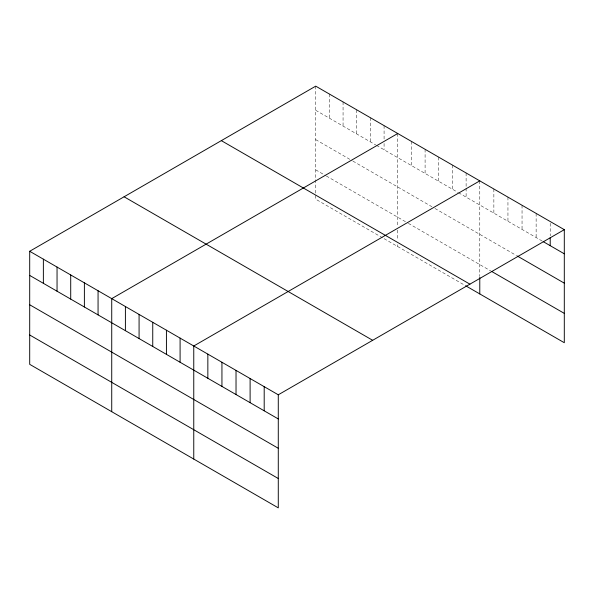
<?xml version="1.0" encoding="UTF-8"?>
<svg xmlns="http://www.w3.org/2000/svg" width="594" height="594" viewBox="0 0 594 594"><rect width="100%" height="100%" fill="white"/><g stroke="black" fill="none" stroke-linecap="round" stroke-linejoin="round"><path stroke-width="0.45" stroke-dasharray="2.97 2.23" d="M315.718 86.145L315.718 193.703M315.718 110.291L375.72 144.936M376.485 145.374L457.751 192.293M458.516 192.731L542.389 241.157M315.718 139.635L352.175 160.684M352.933 161.123L431.927 206.727M434.971 208.479L516.565 255.591M315.718 169.862L325.594 175.564M326.351 176.002L407.625 222.928M408.382 223.366L490.741 270.909M382.558 237.793L315.718 199.205L315.718 194.624M384.08 238.677L466.112 286.033M550.215 223.322L550.215 235.84M536.13 213.402L536.13 237.541M522.044 205.264L522.044 229.41M507.952 197.134L507.952 221.28M493.866 189.003L493.866 213.142M479.781 180.866L479.781 276.507M466.112 172.973L466.112 187.281M466.112 188.179L466.112 197.119M452.435 165.08L452.435 189.226M438.766 157.187L438.766 181.333M425.096 149.294L425.096 173.441M411.419 141.402L411.419 165.548M397.75 133.509L397.75 226.396M397.75 230.064L397.75 240.147M397.75 244.735L397.75 246.569M384.08 125.616L384.08 139.924M384.08 143.496L384.08 149.755M370.404 117.723L370.404 141.862M356.734 109.823L356.734 133.969M343.065 101.93L343.065 126.077M329.388 94.038L329.388 118.184"/><path stroke-width="0.89" d="M564.3 229.663L278.282 394.795L278.282 507.855L29.7 364.337L29.7 251.277L315.718 86.145L564.3 229.663L564.3 342.723L466.112 286.033M397.75 133.509L111.731 298.641L111.731 411.694M479.781 180.866L193.763 345.998L193.763 459.058M543.168 241.609L564.3 253.809M517.344 256.044L564.3 283.152M491.52 271.361L564.3 313.38M221.332 140.637L469.913 284.155M124.087 196.785L372.668 340.303M29.7 251.277L278.282 394.795M29.7 275.423L278.282 418.941M29.7 304.767L278.282 448.284M29.7 334.994L278.282 478.512M550.215 237.63L550.215 245.678M479.781 277.42L479.781 293.926M264.196 386.664L264.196 410.803M250.111 378.527L250.111 402.673M236.026 370.396L236.026 394.542M221.941 362.266L221.941 386.412M207.848 354.128L207.848 378.274M180.093 338.105L180.093 362.251M166.424 330.212L166.424 354.358M152.747 322.319L152.747 346.465M139.078 314.426L139.078 338.573M125.401 306.534L125.401 330.672M98.062 290.741L98.062 314.887M84.385 282.848L84.385 306.994M70.716 274.955L70.716 299.101M57.046 267.062L57.046 291.209M43.369 259.17L43.369 283.316"/></g></svg>
